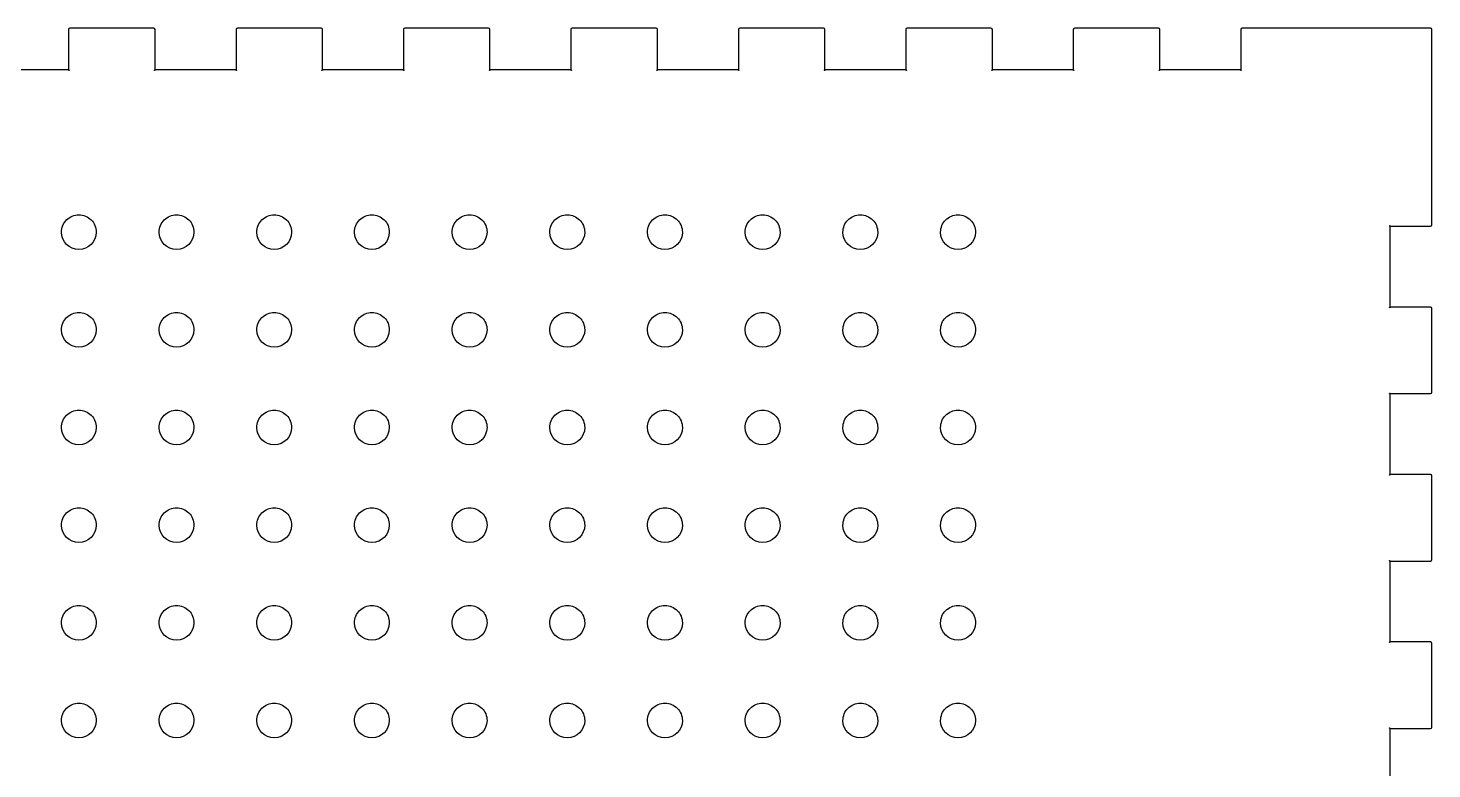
# Model space of a CAD drawing. Header units: millimetres. Extents: x 10 to 420, y 22 to 379.
# Drawn here: x 110.6 to 211.2, y 182.5 to 235.6 of the extents above; entities that cross this region are included whole.
import ezdxf

# ---------------------------------------------------------------- set-up
doc = ezdxf.new("R2010")
doc.units = ezdxf.units.MM
doc.layers.get('0').update_dxf_attribs({"linetype": 'CONTINUOUS'})
doc.layers.add('Izgaralar', color=7, linetype='CONTINUOUS')

msp = doc.modelspace()

# ---------------------------------------------------------------- linework, layer by layer
at = {"color": 1}
for points in [[(113.5, 235.5), (113.5, 232.6), (107.7, 232.6), (107.7, 235.5)], [(119.6, 235.6), (113.6, 235.6)], [(125.5, 235.5), (125.5, 232.6), (119.7, 232.6), (119.7, 235.5)], [(131.6, 235.6), (125.6, 235.6)], [(137.5, 235.5), (137.5, 232.6), (131.7, 232.6), (131.7, 235.5)], [(143.6, 235.6), (137.6, 235.6)], [(149.5, 235.5), (149.5, 232.6), (143.7, 232.6), (143.7, 235.5)], [(155.6, 235.6), (149.6, 235.6)], [(161.5, 235.5), (161.5, 232.6), (155.7, 232.6), (155.7, 235.5)], [(167.6, 235.6), (161.6, 235.6)], [(173.5, 235.5), (173.5, 232.6), (167.7, 232.6), (167.7, 235.5)], [(179.6, 235.6), (173.6, 235.6)], [(185.5, 235.5), (185.5, 232.6), (179.7, 232.6), (179.7, 235.5)], [(191.6, 235.6), (185.6, 235.6)], [(197.5, 235.5), (197.5, 232.6), (191.7, 232.6), (191.7, 235.5)], [(211.1, 235.6), (208.1, 235.6), (197.6, 235.6)], [(211.2, 221.5), (211.2, 232.5), (211.2, 235.5)], [(211.1, 215.6), (208.2, 215.6), (208.2, 221.4), (211.1, 221.4)], [(211.2, 209.5), (211.2, 215.5)], [(211.1, 203.6), (208.2, 203.6), (208.2, 209.4), (211.1, 209.4)], [(211.2, 197.5), (211.2, 203.5)], [(211.1, 191.6), (208.2, 191.6), (208.2, 197.4), (211.1, 197.4)], [(211.2, 185.5), (211.2, 191.5)], [(211.1, 179.6), (208.2, 179.6), (208.2, 185.4), (211.1, 185.4)]]:
    msp.add_lwpolyline(points, dxfattribs=at)
for points in [[(113.6, 235.6), (113.545, 235.6), (113.5, 235.555), (113.5, 235.5)], [(119.7, 235.5), (119.7, 235.555), (119.655, 235.6), (119.6, 235.6)], [(125.6, 235.6), (125.545, 235.6), (125.5, 235.555), (125.5, 235.5)], [(131.7, 235.5), (131.7, 235.555), (131.655, 235.6), (131.6, 235.6)], [(137.6, 235.6), (137.545, 235.6), (137.5, 235.555), (137.5, 235.5)], [(143.7, 235.5), (143.7, 235.555), (143.655, 235.6), (143.6, 235.6)], [(149.6, 235.6), (149.545, 235.6), (149.5, 235.555), (149.5, 235.5)], [(155.7, 235.5), (155.7, 235.555), (155.655, 235.6), (155.6, 235.6)], [(161.6, 235.6), (161.545, 235.6), (161.5, 235.555), (161.5, 235.5)], [(167.7, 235.5), (167.7, 235.555), (167.655, 235.6), (167.6, 235.6)], [(173.6, 235.6), (173.545, 235.6), (173.5, 235.555), (173.5, 235.5)], [(179.7, 235.5), (179.7, 235.555), (179.655, 235.6), (179.6, 235.6)], [(185.6, 235.6), (185.545, 235.6), (185.5, 235.555), (185.5, 235.5)], [(191.7, 235.5), (191.7, 235.555), (191.655, 235.6), (191.6, 235.6)], [(197.6, 235.6), (197.545, 235.6), (197.5, 235.555), (197.5, 235.5)], [(211.2, 235.5), (211.2, 235.555), (211.155, 235.6), (211.1, 235.6)], [(113.5, 232.6), (113.5, 232.5), (113.6, 232.6), (113.5, 232.6)], [(119.7, 232.6), (119.6, 232.6), (119.7, 232.5), (119.7, 232.6)], [(125.5, 232.6), (125.5, 232.5), (125.6, 232.6), (125.5, 232.6)], [(131.7, 232.6), (131.6, 232.6), (131.7, 232.5), (131.7, 232.6)], [(137.5, 232.6), (137.5, 232.5), (137.6, 232.6), (137.5, 232.6)], [(143.7, 232.6), (143.6, 232.6), (143.7, 232.5), (143.7, 232.6)], [(149.5, 232.6), (149.5, 232.5), (149.6, 232.6), (149.5, 232.6)], [(155.7, 232.6), (155.6, 232.6), (155.7, 232.5), (155.7, 232.6)], [(161.5, 232.6), (161.5, 232.5), (161.6, 232.6), (161.5, 232.6)], [(167.7, 232.6), (167.6, 232.6), (167.7, 232.5), (167.7, 232.6)], [(173.5, 232.6), (173.5, 232.5), (173.6, 232.6), (173.5, 232.6)], [(179.7, 232.6), (179.6, 232.6), (179.7, 232.5), (179.7, 232.6)], [(185.5, 232.6), (185.5, 232.5), (185.6, 232.6), (185.5, 232.6)], [(191.7, 232.6), (191.6, 232.6), (191.7, 232.5), (191.7, 232.6)], [(197.5, 232.6), (197.5, 232.5), (197.6, 232.6), (197.5, 232.6)], [(208.2, 221.4), (208.2, 221.5), (208.1, 221.4), (208.2, 221.4)], [(211.1, 221.4), (211.155, 221.4), (211.2, 221.445), (211.2, 221.5)], [(208.2, 215.6), (208.1, 215.6), (208.2, 215.5), (208.2, 215.6)], [(211.2, 215.5), (211.2, 215.555), (211.155, 215.6), (211.1, 215.6)], [(208.2, 209.4), (208.2, 209.5), (208.1, 209.4), (208.2, 209.4)], [(211.1, 209.4), (211.155, 209.4), (211.2, 209.445), (211.2, 209.5)], [(208.2, 203.6), (208.1, 203.6), (208.2, 203.5), (208.2, 203.6)], [(211.2, 203.5), (211.2, 203.555), (211.155, 203.6), (211.1, 203.6)], [(208.2, 197.4), (208.2, 197.5), (208.1, 197.4), (208.2, 197.4)], [(211.1, 197.4), (211.155, 197.4), (211.2, 197.445), (211.2, 197.5)], [(208.2, 191.6), (208.1, 191.6), (208.2, 191.5), (208.2, 191.6)], [(211.2, 191.5), (211.2, 191.555), (211.155, 191.6), (211.1, 191.6)], [(208.2, 185.4), (208.2, 185.5), (208.1, 185.4), (208.2, 185.4)], [(211.1, 185.4), (211.155, 185.4), (211.2, 185.445), (211.2, 185.5)]]:
    msp.add_open_spline(points, degree=3, dxfattribs=at)
at = {"layer": 'Izgaralar', "color": 7}
for points in [[(115.4877, 220.970627)], [(122.4877, 220.970627)], [(129.4877, 220.970627)], [(136.48771, 220.970627)], [(143.48771, 220.970627)], [(150.48771, 220.970627)], [(157.48771, 220.970627)], [(164.48771, 220.970627)], [(171.48771, 220.970627)], [(178.48771, 220.970627)], [(115.4877, 213.970627)], [(122.4877, 213.970627)], [(129.4877, 213.970627)], [(136.48771, 213.970627)], [(143.48771, 213.970627)], [(150.48771, 213.970627)], [(157.48771, 213.970627)], [(164.48771, 213.970627)], [(171.48771, 213.970627)], [(178.48771, 213.970627)], [(115.4877, 206.970627)], [(122.4877, 206.970627)], [(129.4877, 206.970627)], [(136.48771, 206.970627)], [(143.48771, 206.970627)], [(150.48771, 206.970627)], [(157.48771, 206.970627)], [(164.48771, 206.970627)], [(171.48771, 206.970627)], [(178.48771, 206.970627)], [(115.4877, 199.970627)], [(122.4877, 199.970627)], [(129.4877, 199.970627)], [(136.48771, 199.970627)], [(143.48771, 199.970627)], [(150.48771, 199.970627)], [(157.48771, 199.970627)], [(164.48771, 199.970627)], [(171.48771, 199.970627)], [(178.48771, 199.970627)], [(115.4877, 192.970627)], [(122.4877, 192.970627)], [(129.4877, 192.970627)], [(136.48771, 192.970627)], [(143.48771, 192.970627)], [(150.48771, 192.970627)], [(157.48771, 192.970627)], [(164.48771, 192.970627)], [(171.48771, 192.970627)], [(178.48771, 192.970627)], [(115.4877, 185.970627)], [(122.4877, 185.970627)], [(129.4877, 185.970627)], [(136.48771, 185.970627)], [(143.48771, 185.970627)], [(150.48771, 185.970627)], [(157.48771, 185.970627)], [(164.48771, 185.970627)], [(171.48771, 185.970627)], [(178.48771, 185.970627)]]:
    msp.add_lwpolyline(points, close=True, dxfattribs=at)
for points in [[(112.9919, 220.970627), (112.991898, 221.301592), (113.123372, 221.619002), (113.357399, 221.853031)], [(113.357399, 221.853031), (113.591426, 222.08706), (113.908835, 222.218536), (114.2398, 222.218537)], [(114.2398, 222.218537), (114.570765, 222.218536), (114.888174, 222.08706), (115.122201, 221.853031)], [(115.122201, 221.853031), (115.356228, 221.619002), (115.487702, 221.301592), (115.4877, 220.970627)], [(119.9919, 220.970627), (119.991898, 221.301592), (120.123372, 221.619002), (120.357399, 221.853031)], [(120.357399, 221.853031), (120.591426, 222.08706), (120.908835, 222.218536), (121.2398, 222.218537)], [(121.2398, 222.218537), (121.570765, 222.218536), (121.888174, 222.08706), (122.122201, 221.853031)], [(122.122201, 221.853031), (122.356228, 221.619002), (122.487702, 221.301592), (122.4877, 220.970627)], [(126.9919, 220.970627), (126.991898, 221.301592), (127.123372, 221.619002), (127.357399, 221.853031)], [(127.357399, 221.853031), (127.591426, 222.08706), (127.908835, 222.218536), (128.2398, 222.218537)], [(128.2398, 222.218537), (128.570765, 222.218536), (128.888174, 222.08706), (129.122201, 221.853031)], [(129.122201, 221.853031), (129.356228, 221.619002), (129.487702, 221.301592), (129.4877, 220.970627)], [(133.99191, 220.970627), (133.991908, 221.301592), (134.123382, 221.619002), (134.357409, 221.853031)], [(134.357409, 221.853031), (134.591436, 222.08706), (134.908845, 222.218536), (135.23981, 222.218537)], [(135.23981, 222.218537), (135.570775, 222.218536), (135.888184, 222.08706), (136.122211, 221.853031)], [(136.122211, 221.853031), (136.356238, 221.619002), (136.487712, 221.301592), (136.48771, 220.970627)], [(140.99191, 220.970627), (140.991908, 221.301592), (141.123382, 221.619002), (141.357409, 221.853031)], [(141.357409, 221.853031), (141.591436, 222.08706), (141.908845, 222.218536), (142.23981, 222.218537)], [(142.23981, 222.218537), (142.570775, 222.218536), (142.888184, 222.08706), (143.122211, 221.853031)], [(143.122211, 221.853031), (143.356238, 221.619002), (143.487712, 221.301592), (143.48771, 220.970627)], [(147.99191, 220.970627), (147.991908, 221.301592), (148.123382, 221.619002), (148.357409, 221.853031)], [(148.357409, 221.853031), (148.591436, 222.08706), (148.908845, 222.218536), (149.23981, 222.218537)], [(149.23981, 222.218537), (149.570775, 222.218536), (149.888184, 222.08706), (150.122211, 221.853031)], [(150.122211, 221.853031), (150.356238, 221.619002), (150.487712, 221.301592), (150.48771, 220.970627)], [(154.99191, 220.970627), (154.991908, 221.301592), (155.123382, 221.619002), (155.357409, 221.853031)], [(155.357409, 221.853031), (155.591436, 222.08706), (155.908845, 222.218536), (156.23981, 222.218537)], [(156.23981, 222.218537), (156.570775, 222.218536), (156.888184, 222.08706), (157.122211, 221.853031)], [(157.122211, 221.853031), (157.356238, 221.619002), (157.487712, 221.301592), (157.48771, 220.970627)], [(161.99191, 220.970627), (161.991908, 221.301592), (162.123382, 221.619002), (162.357409, 221.853031)], [(162.357409, 221.853031), (162.591436, 222.08706), (162.908845, 222.218536), (163.23981, 222.218537)], [(163.23981, 222.218537), (163.570775, 222.218536), (163.888184, 222.08706), (164.122211, 221.853031)], [(164.122211, 221.853031), (164.356238, 221.619002), (164.487712, 221.301592), (164.48771, 220.970627)], [(168.99191, 220.970627), (168.991908, 221.301592), (169.123382, 221.619002), (169.357409, 221.853031)], [(169.357409, 221.853031), (169.591436, 222.08706), (169.908845, 222.218536), (170.23981, 222.218537)], [(170.23981, 222.218537), (170.570775, 222.218536), (170.888184, 222.08706), (171.122211, 221.853031)], [(171.122211, 221.853031), (171.356238, 221.619002), (171.487712, 221.301592), (171.48771, 220.970627)], [(175.99191, 220.970627), (175.991908, 221.301592), (176.123382, 221.619002), (176.357409, 221.853031)], [(176.357409, 221.853031), (176.591436, 222.08706), (176.908845, 222.218536), (177.23981, 222.218537)], [(177.23981, 222.218537), (177.570775, 222.218536), (177.888184, 222.08706), (178.122211, 221.853031)], [(178.122211, 221.853031), (178.356238, 221.619002), (178.487712, 221.301592), (178.48771, 220.970627)], [(114.2398, 219.722727), (113.550605, 219.722729), (112.991902, 220.281432), (112.9919, 220.970627)], [(115.4877, 220.970627), (115.487698, 220.281432), (114.928995, 219.722729), (114.2398, 219.722727)], [(121.2398, 219.722727), (120.550605, 219.722729), (119.991902, 220.281432), (119.9919, 220.970627)], [(122.4877, 220.970627), (122.487698, 220.281432), (121.928995, 219.722729), (121.2398, 219.722727)], [(128.2398, 219.722727), (127.550605, 219.722729), (126.991902, 220.281432), (126.9919, 220.970627)], [(129.4877, 220.970627), (129.487698, 220.281432), (128.928995, 219.722729), (128.2398, 219.722727)], [(135.23981, 219.722727), (134.550615, 219.722729), (133.991912, 220.281432), (133.99191, 220.970627)], [(136.48771, 220.970627), (136.487708, 220.281432), (135.929005, 219.722729), (135.23981, 219.722727)], [(142.23981, 219.722727), (141.550615, 219.722729), (140.991912, 220.281432), (140.99191, 220.970627)], [(143.48771, 220.970627), (143.487708, 220.281432), (142.929005, 219.722729), (142.23981, 219.722727)], [(149.23981, 219.722727), (148.550615, 219.722729), (147.991912, 220.281432), (147.99191, 220.970627)], [(150.48771, 220.970627), (150.487708, 220.281432), (149.929005, 219.722729), (149.23981, 219.722727)], [(156.23981, 219.722727), (155.550615, 219.722729), (154.991912, 220.281432), (154.99191, 220.970627)], [(157.48771, 220.970627), (157.487708, 220.281432), (156.929005, 219.722729), (156.23981, 219.722727)], [(163.23981, 219.722727), (162.550615, 219.722729), (161.991912, 220.281432), (161.99191, 220.970627)], [(164.48771, 220.970627), (164.487708, 220.281432), (163.929005, 219.722729), (163.23981, 219.722727)], [(170.23981, 219.722727), (169.550615, 219.722729), (168.991912, 220.281432), (168.99191, 220.970627)], [(171.48771, 220.970627), (171.487708, 220.281432), (170.929005, 219.722729), (170.23981, 219.722727)], [(177.23981, 219.722727), (176.550615, 219.722729), (175.991912, 220.281432), (175.99191, 220.970627)], [(178.48771, 220.970627), (178.487708, 220.281432), (177.929005, 219.722729), (177.23981, 219.722727)], [(112.9919, 213.970627), (112.991898, 214.301592), (113.123372, 214.619002), (113.357399, 214.853031)], [(113.357399, 214.853031), (113.591426, 215.08706), (113.908835, 215.218536), (114.2398, 215.218537)], [(114.2398, 215.218537), (114.570765, 215.218536), (114.888174, 215.08706), (115.122201, 214.853031)], [(115.122201, 214.853031), (115.356228, 214.619002), (115.487702, 214.301592), (115.4877, 213.970627)], [(119.9919, 213.970627), (119.991898, 214.301592), (120.123372, 214.619002), (120.357399, 214.853031)], [(120.357399, 214.853031), (120.591426, 215.08706), (120.908835, 215.218536), (121.2398, 215.218537)], [(121.2398, 215.218537), (121.570765, 215.218536), (121.888174, 215.08706), (122.122201, 214.853031)], [(122.122201, 214.853031), (122.356228, 214.619002), (122.487702, 214.301592), (122.4877, 213.970627)], [(126.9919, 213.970627), (126.991898, 214.301592), (127.123372, 214.619002), (127.357399, 214.853031)], [(127.357399, 214.853031), (127.591426, 215.08706), (127.908835, 215.218536), (128.2398, 215.218537)], [(128.2398, 215.218537), (128.570765, 215.218536), (128.888174, 215.08706), (129.122201, 214.853031)], [(129.122201, 214.853031), (129.356228, 214.619002), (129.487702, 214.301592), (129.4877, 213.970627)], [(133.99191, 213.970627), (133.991908, 214.301592), (134.123382, 214.619002), (134.357409, 214.853031)], [(134.357409, 214.853031), (134.591436, 215.08706), (134.908845, 215.218536), (135.23981, 215.218537)], [(135.23981, 215.218537), (135.570775, 215.218536), (135.888184, 215.08706), (136.122211, 214.853031)], [(136.122211, 214.853031), (136.356238, 214.619002), (136.487712, 214.301592), (136.48771, 213.970627)], [(140.99191, 213.970627), (140.991908, 214.301592), (141.123382, 214.619002), (141.357409, 214.853031)], [(141.357409, 214.853031), (141.591436, 215.08706), (141.908845, 215.218536), (142.23981, 215.218537)], [(142.23981, 215.218537), (142.570775, 215.218536), (142.888184, 215.08706), (143.122211, 214.853031)], [(143.122211, 214.853031), (143.356238, 214.619002), (143.487712, 214.301592), (143.48771, 213.970627)], [(147.99191, 213.970627), (147.991908, 214.301592), (148.123382, 214.619002), (148.357409, 214.853031)], [(148.357409, 214.853031), (148.591436, 215.08706), (148.908845, 215.218536), (149.23981, 215.218537)], [(149.23981, 215.218537), (149.570775, 215.218536), (149.888184, 215.08706), (150.122211, 214.853031)], [(150.122211, 214.853031), (150.356238, 214.619002), (150.487712, 214.301592), (150.48771, 213.970627)], [(154.99191, 213.970627), (154.991908, 214.301592), (155.123382, 214.619002), (155.357409, 214.853031)], [(155.357409, 214.853031), (155.591436, 215.08706), (155.908845, 215.218536), (156.23981, 215.218537)], [(156.23981, 215.218537), (156.570775, 215.218536), (156.888184, 215.08706), (157.122211, 214.853031)], [(157.122211, 214.853031), (157.356238, 214.619002), (157.487712, 214.301592), (157.48771, 213.970627)], [(161.99191, 213.970627), (161.991908, 214.301592), (162.123382, 214.619002), (162.357409, 214.853031)], [(162.357409, 214.853031), (162.591436, 215.08706), (162.908845, 215.218536), (163.23981, 215.218537)], [(163.23981, 215.218537), (163.570775, 215.218536), (163.888184, 215.08706), (164.122211, 214.853031)], [(164.122211, 214.853031), (164.356238, 214.619002), (164.487712, 214.301592), (164.48771, 213.970627)], [(168.99191, 213.970627), (168.991908, 214.301592), (169.123382, 214.619002), (169.357409, 214.853031)], [(169.357409, 214.853031), (169.591436, 215.08706), (169.908845, 215.218536), (170.23981, 215.218537)], [(170.23981, 215.218537), (170.570775, 215.218536), (170.888184, 215.08706), (171.122211, 214.853031)], [(171.122211, 214.853031), (171.356238, 214.619002), (171.487712, 214.301592), (171.48771, 213.970627)], [(175.99191, 213.970627), (175.991908, 214.301592), (176.123382, 214.619002), (176.357409, 214.853031)], [(176.357409, 214.853031), (176.591436, 215.08706), (176.908845, 215.218536), (177.23981, 215.218537)], [(177.23981, 215.218537), (177.570775, 215.218536), (177.888184, 215.08706), (178.122211, 214.853031)], [(178.122211, 214.853031), (178.356238, 214.619002), (178.487712, 214.301592), (178.48771, 213.970627)], [(114.2398, 212.722727), (113.550605, 212.722729), (112.991902, 213.281432), (112.9919, 213.970627)], [(115.4877, 213.970627), (115.487698, 213.281432), (114.928995, 212.722729), (114.2398, 212.722727)], [(121.2398, 212.722727), (120.550605, 212.722729), (119.991902, 213.281432), (119.9919, 213.970627)], [(122.4877, 213.970627), (122.487698, 213.281432), (121.928995, 212.722729), (121.2398, 212.722727)], [(128.2398, 212.722727), (127.550605, 212.722729), (126.991902, 213.281432), (126.9919, 213.970627)], [(129.4877, 213.970627), (129.487698, 213.281432), (128.928995, 212.722729), (128.2398, 212.722727)], [(135.23981, 212.722727), (134.550615, 212.722729), (133.991912, 213.281432), (133.99191, 213.970627)], [(136.48771, 213.970627), (136.487708, 213.281432), (135.929005, 212.722729), (135.23981, 212.722727)], [(142.23981, 212.722727), (141.550615, 212.722729), (140.991912, 213.281432), (140.99191, 213.970627)], [(143.48771, 213.970627), (143.487708, 213.281432), (142.929005, 212.722729), (142.23981, 212.722727)], [(149.23981, 212.722727), (148.550615, 212.722729), (147.991912, 213.281432), (147.99191, 213.970627)], [(150.48771, 213.970627), (150.487708, 213.281432), (149.929005, 212.722729), (149.23981, 212.722727)], [(156.23981, 212.722727), (155.550615, 212.722729), (154.991912, 213.281432), (154.99191, 213.970627)], [(157.48771, 213.970627), (157.487708, 213.281432), (156.929005, 212.722729), (156.23981, 212.722727)], [(163.23981, 212.722727), (162.550615, 212.722729), (161.991912, 213.281432), (161.99191, 213.970627)], [(164.48771, 213.970627), (164.487708, 213.281432), (163.929005, 212.722729), (163.23981, 212.722727)], [(170.23981, 212.722727), (169.550615, 212.722729), (168.991912, 213.281432), (168.99191, 213.970627)], [(171.48771, 213.970627), (171.487708, 213.281432), (170.929005, 212.722729), (170.23981, 212.722727)], [(177.23981, 212.722727), (176.550615, 212.722729), (175.991912, 213.281432), (175.99191, 213.970627)], [(178.48771, 213.970627), (178.487708, 213.281432), (177.929005, 212.722729), (177.23981, 212.722727)], [(112.9919, 206.970627), (112.991898, 207.301592), (113.123372, 207.619002), (113.357399, 207.853031)], [(113.357399, 207.853031), (113.591426, 208.08706), (113.908835, 208.218536), (114.2398, 208.218537)], [(114.2398, 208.218537), (114.570765, 208.218536), (114.888174, 208.08706), (115.122201, 207.853031)], [(115.122201, 207.853031), (115.356228, 207.619002), (115.487702, 207.301592), (115.4877, 206.970627)], [(119.9919, 206.970627), (119.991898, 207.301592), (120.123372, 207.619002), (120.357399, 207.853031)], [(120.357399, 207.853031), (120.591426, 208.08706), (120.908835, 208.218536), (121.2398, 208.218537)], [(121.2398, 208.218537), (121.570765, 208.218536), (121.888174, 208.08706), (122.122201, 207.853031)], [(122.122201, 207.853031), (122.356228, 207.619002), (122.487702, 207.301592), (122.4877, 206.970627)], [(126.9919, 206.970627), (126.991898, 207.301592), (127.123372, 207.619002), (127.357399, 207.853031)], [(127.357399, 207.853031), (127.591426, 208.08706), (127.908835, 208.218536), (128.2398, 208.218537)], [(128.2398, 208.218537), (128.570765, 208.218536), (128.888174, 208.08706), (129.122201, 207.853031)], [(129.122201, 207.853031), (129.356228, 207.619002), (129.487702, 207.301592), (129.4877, 206.970627)], [(133.99191, 206.970627), (133.991908, 207.301592), (134.123382, 207.619002), (134.357409, 207.853031)], [(134.357409, 207.853031), (134.591436, 208.08706), (134.908845, 208.218536), (135.23981, 208.218537)], [(135.23981, 208.218537), (135.570775, 208.218536), (135.888184, 208.08706), (136.122211, 207.853031)], [(136.122211, 207.853031), (136.356238, 207.619002), (136.487712, 207.301592), (136.48771, 206.970627)], [(140.99191, 206.970627), (140.991908, 207.301592), (141.123382, 207.619002), (141.357409, 207.853031)], [(141.357409, 207.853031), (141.591436, 208.08706), (141.908845, 208.218536), (142.23981, 208.218537)], [(142.23981, 208.218537), (142.570775, 208.218536), (142.888184, 208.08706), (143.122211, 207.853031)], [(143.122211, 207.853031), (143.356238, 207.619002), (143.487712, 207.301592), (143.48771, 206.970627)], [(147.99191, 206.970627), (147.991908, 207.301592), (148.123382, 207.619002), (148.357409, 207.853031)], [(148.357409, 207.853031), (148.591436, 208.08706), (148.908845, 208.218536), (149.23981, 208.218537)], [(149.23981, 208.218537), (149.570775, 208.218536), (149.888184, 208.08706), (150.122211, 207.853031)], [(150.122211, 207.853031), (150.356238, 207.619002), (150.487712, 207.301592), (150.48771, 206.970627)], [(154.99191, 206.970627), (154.991908, 207.301592), (155.123382, 207.619002), (155.357409, 207.853031)], [(155.357409, 207.853031), (155.591436, 208.08706), (155.908845, 208.218536), (156.23981, 208.218537)], [(156.23981, 208.218537), (156.570775, 208.218536), (156.888184, 208.08706), (157.122211, 207.853031)], [(157.122211, 207.853031), (157.356238, 207.619002), (157.487712, 207.301592), (157.48771, 206.970627)], [(161.99191, 206.970627), (161.991908, 207.301592), (162.123382, 207.619002), (162.357409, 207.853031)], [(162.357409, 207.853031), (162.591436, 208.08706), (162.908845, 208.218536), (163.23981, 208.218537)], [(163.23981, 208.218537), (163.570775, 208.218536), (163.888184, 208.08706), (164.122211, 207.853031)], [(164.122211, 207.853031), (164.356238, 207.619002), (164.487712, 207.301592), (164.48771, 206.970627)], [(168.99191, 206.970627), (168.991908, 207.301592), (169.123382, 207.619002), (169.357409, 207.853031)], [(169.357409, 207.853031), (169.591436, 208.08706), (169.908845, 208.218536), (170.23981, 208.218537)], [(170.23981, 208.218537), (170.570775, 208.218536), (170.888184, 208.08706), (171.122211, 207.853031)], [(171.122211, 207.853031), (171.356238, 207.619002), (171.487712, 207.301592), (171.48771, 206.970627)], [(175.99191, 206.970627), (175.991908, 207.301592), (176.123382, 207.619002), (176.357409, 207.853031)], [(176.357409, 207.853031), (176.591436, 208.08706), (176.908845, 208.218536), (177.23981, 208.218537)], [(177.23981, 208.218537), (177.570775, 208.218536), (177.888184, 208.08706), (178.122211, 207.853031)], [(178.122211, 207.853031), (178.356238, 207.619002), (178.487712, 207.301592), (178.48771, 206.970627)], [(114.2398, 205.722727), (113.550605, 205.722729), (112.991902, 206.281432), (112.9919, 206.970627)], [(115.4877, 206.970627), (115.487698, 206.281432), (114.928995, 205.722729), (114.2398, 205.722727)], [(121.2398, 205.722727), (120.550605, 205.722729), (119.991902, 206.281432), (119.9919, 206.970627)], [(122.4877, 206.970627), (122.487698, 206.281432), (121.928995, 205.722729), (121.2398, 205.722727)], [(128.2398, 205.722727), (127.550605, 205.722729), (126.991902, 206.281432), (126.9919, 206.970627)], [(129.4877, 206.970627), (129.487698, 206.281432), (128.928995, 205.722729), (128.2398, 205.722727)], [(135.23981, 205.722727), (134.550615, 205.722729), (133.991912, 206.281432), (133.99191, 206.970627)], [(136.48771, 206.970627), (136.487708, 206.281432), (135.929005, 205.722729), (135.23981, 205.722727)], [(142.23981, 205.722727), (141.550615, 205.722729), (140.991912, 206.281432), (140.99191, 206.970627)], [(143.48771, 206.970627), (143.487708, 206.281432), (142.929005, 205.722729), (142.23981, 205.722727)], [(149.23981, 205.722727), (148.550615, 205.722729), (147.991912, 206.281432), (147.99191, 206.970627)], [(150.48771, 206.970627), (150.487708, 206.281432), (149.929005, 205.722729), (149.23981, 205.722727)], [(156.23981, 205.722727), (155.550615, 205.722729), (154.991912, 206.281432), (154.99191, 206.970627)], [(157.48771, 206.970627), (157.487708, 206.281432), (156.929005, 205.722729), (156.23981, 205.722727)], [(163.23981, 205.722727), (162.550615, 205.722729), (161.991912, 206.281432), (161.99191, 206.970627)], [(164.48771, 206.970627), (164.487708, 206.281432), (163.929005, 205.722729), (163.23981, 205.722727)], [(170.23981, 205.722727), (169.550615, 205.722729), (168.991912, 206.281432), (168.99191, 206.970627)], [(171.48771, 206.970627), (171.487708, 206.281432), (170.929005, 205.722729), (170.23981, 205.722727)], [(177.23981, 205.722727), (176.550615, 205.722729), (175.991912, 206.281432), (175.99191, 206.970627)], [(178.48771, 206.970627), (178.487708, 206.281432), (177.929005, 205.722729), (177.23981, 205.722727)], [(113.357399, 200.853031), (113.591426, 201.08706), (113.908835, 201.218536), (114.2398, 201.218537)], [(114.2398, 201.218537), (114.570765, 201.218536), (114.888174, 201.08706), (115.122201, 200.853031)], [(120.357399, 200.853031), (120.591426, 201.08706), (120.908835, 201.218536), (121.2398, 201.218537)], [(121.2398, 201.218537), (121.570765, 201.218536), (121.888174, 201.08706), (122.122201, 200.853031)], [(127.357399, 200.853031), (127.591426, 201.08706), (127.908835, 201.218536), (128.2398, 201.218537)], [(128.2398, 201.218537), (128.570765, 201.218536), (128.888174, 201.08706), (129.122201, 200.853031)], [(134.357409, 200.853031), (134.591436, 201.08706), (134.908845, 201.218536), (135.23981, 201.218537)], [(135.23981, 201.218537), (135.570775, 201.218536), (135.888184, 201.08706), (136.122211, 200.853031)], [(141.357409, 200.853031), (141.591436, 201.08706), (141.908845, 201.218536), (142.23981, 201.218537)], [(142.23981, 201.218537), (142.570775, 201.218536), (142.888184, 201.08706), (143.122211, 200.853031)], [(148.357409, 200.853031), (148.591436, 201.08706), (148.908845, 201.218536), (149.23981, 201.218537)], [(149.23981, 201.218537), (149.570775, 201.218536), (149.888184, 201.08706), (150.122211, 200.853031)], [(155.357409, 200.853031), (155.591436, 201.08706), (155.908845, 201.218536), (156.23981, 201.218537)], [(156.23981, 201.218537), (156.570775, 201.218536), (156.888184, 201.08706), (157.122211, 200.853031)], [(162.357409, 200.853031), (162.591436, 201.08706), (162.908845, 201.218536), (163.23981, 201.218537)], [(163.23981, 201.218537), (163.570775, 201.218536), (163.888184, 201.08706), (164.122211, 200.853031)], [(169.357409, 200.853031), (169.591436, 201.08706), (169.908845, 201.218536), (170.23981, 201.218537)], [(170.23981, 201.218537), (170.570775, 201.218536), (170.888184, 201.08706), (171.122211, 200.853031)], [(176.357409, 200.853031), (176.591436, 201.08706), (176.908845, 201.218536), (177.23981, 201.218537)], [(177.23981, 201.218537), (177.570775, 201.218536), (177.888184, 201.08706), (178.122211, 200.853031)], [(112.9919, 199.970627), (112.991898, 200.301592), (113.123372, 200.619002), (113.357399, 200.853031)], [(115.122201, 200.853031), (115.356228, 200.619002), (115.487702, 200.301592), (115.4877, 199.970627)], [(119.9919, 199.970627), (119.991898, 200.301592), (120.123372, 200.619002), (120.357399, 200.853031)], [(122.122201, 200.853031), (122.356228, 200.619002), (122.487702, 200.301592), (122.4877, 199.970627)], [(126.9919, 199.970627), (126.991898, 200.301592), (127.123372, 200.619002), (127.357399, 200.853031)], [(129.122201, 200.853031), (129.356228, 200.619002), (129.487702, 200.301592), (129.4877, 199.970627)], [(133.99191, 199.970627), (133.991908, 200.301592), (134.123382, 200.619002), (134.357409, 200.853031)], [(136.122211, 200.853031), (136.356238, 200.619002), (136.487712, 200.301592), (136.48771, 199.970627)], [(140.99191, 199.970627), (140.991908, 200.301592), (141.123382, 200.619002), (141.357409, 200.853031)], [(143.122211, 200.853031), (143.356238, 200.619002), (143.487712, 200.301592), (143.48771, 199.970627)], [(147.99191, 199.970627), (147.991908, 200.301592), (148.123382, 200.619002), (148.357409, 200.853031)], [(150.122211, 200.853031), (150.356238, 200.619002), (150.487712, 200.301592), (150.48771, 199.970627)], [(154.99191, 199.970627), (154.991908, 200.301592), (155.123382, 200.619002), (155.357409, 200.853031)], [(157.122211, 200.853031), (157.356238, 200.619002), (157.487712, 200.301592), (157.48771, 199.970627)], [(161.99191, 199.970627), (161.991908, 200.301592), (162.123382, 200.619002), (162.357409, 200.853031)], [(164.122211, 200.853031), (164.356238, 200.619002), (164.487712, 200.301592), (164.48771, 199.970627)], [(168.99191, 199.970627), (168.991908, 200.301592), (169.123382, 200.619002), (169.357409, 200.853031)], [(171.122211, 200.853031), (171.356238, 200.619002), (171.487712, 200.301592), (171.48771, 199.970627)], [(175.99191, 199.970627), (175.991908, 200.301592), (176.123382, 200.619002), (176.357409, 200.853031)], [(178.122211, 200.853031), (178.356238, 200.619002), (178.487712, 200.301592), (178.48771, 199.970627)], [(114.2398, 198.722727), (113.550605, 198.722729), (112.991902, 199.281432), (112.9919, 199.970627)], [(115.4877, 199.970627), (115.487698, 199.281432), (114.928995, 198.722729), (114.2398, 198.722727)], [(121.2398, 198.722727), (120.550605, 198.722729), (119.991902, 199.281432), (119.9919, 199.970627)], [(122.4877, 199.970627), (122.487698, 199.281432), (121.928995, 198.722729), (121.2398, 198.722727)], [(128.2398, 198.722727), (127.550605, 198.722729), (126.991902, 199.281432), (126.9919, 199.970627)], [(129.4877, 199.970627), (129.487698, 199.281432), (128.928995, 198.722729), (128.2398, 198.722727)], [(135.23981, 198.722727), (134.550615, 198.722729), (133.991912, 199.281432), (133.99191, 199.970627)], [(136.48771, 199.970627), (136.487708, 199.281432), (135.929005, 198.722729), (135.23981, 198.722727)], [(142.23981, 198.722727), (141.550615, 198.722729), (140.991912, 199.281432), (140.99191, 199.970627)], [(143.48771, 199.970627), (143.487708, 199.281432), (142.929005, 198.722729), (142.23981, 198.722727)], [(149.23981, 198.722727), (148.550615, 198.722729), (147.991912, 199.281432), (147.99191, 199.970627)], [(150.48771, 199.970627), (150.487708, 199.281432), (149.929005, 198.722729), (149.23981, 198.722727)], [(156.23981, 198.722727), (155.550615, 198.722729), (154.991912, 199.281432), (154.99191, 199.970627)], [(157.48771, 199.970627), (157.487708, 199.281432), (156.929005, 198.722729), (156.23981, 198.722727)], [(163.23981, 198.722727), (162.550615, 198.722729), (161.991912, 199.281432), (161.99191, 199.970627)], [(164.48771, 199.970627), (164.487708, 199.281432), (163.929005, 198.722729), (163.23981, 198.722727)], [(170.23981, 198.722727), (169.550615, 198.722729), (168.991912, 199.281432), (168.99191, 199.970627)], [(171.48771, 199.970627), (171.487708, 199.281432), (170.929005, 198.722729), (170.23981, 198.722727)], [(177.23981, 198.722727), (176.550615, 198.722729), (175.991912, 199.281432), (175.99191, 199.970627)], [(178.48771, 199.970627), (178.487708, 199.281432), (177.929005, 198.722729), (177.23981, 198.722727)], [(113.357399, 193.853031), (113.591426, 194.08706), (113.908835, 194.218536), (114.2398, 194.218537)], [(114.2398, 194.218537), (114.570765, 194.218536), (114.888174, 194.08706), (115.122201, 193.853031)], [(120.357399, 193.853031), (120.591426, 194.08706), (120.908835, 194.218536), (121.2398, 194.218537)], [(121.2398, 194.218537), (121.570765, 194.218536), (121.888174, 194.08706), (122.122201, 193.853031)], [(127.357399, 193.853031), (127.591426, 194.08706), (127.908835, 194.218536), (128.2398, 194.218537)], [(128.2398, 194.218537), (128.570765, 194.218536), (128.888174, 194.08706), (129.122201, 193.853031)], [(134.357409, 193.853031), (134.591436, 194.08706), (134.908845, 194.218536), (135.23981, 194.218537)], [(135.23981, 194.218537), (135.570775, 194.218536), (135.888184, 194.08706), (136.122211, 193.853031)], [(141.357409, 193.853031), (141.591436, 194.08706), (141.908845, 194.218536), (142.23981, 194.218537)], [(142.23981, 194.218537), (142.570775, 194.218536), (142.888184, 194.08706), (143.122211, 193.853031)], [(148.357409, 193.853031), (148.591436, 194.08706), (148.908845, 194.218536), (149.23981, 194.218537)], [(149.23981, 194.218537), (149.570775, 194.218536), (149.888184, 194.08706), (150.122211, 193.853031)], [(155.357409, 193.853031), (155.591436, 194.08706), (155.908845, 194.218536), (156.23981, 194.218537)], [(156.23981, 194.218537), (156.570775, 194.218536), (156.888184, 194.08706), (157.122211, 193.853031)], [(162.357409, 193.853031), (162.591436, 194.08706), (162.908845, 194.218536), (163.23981, 194.218537)], [(163.23981, 194.218537), (163.570775, 194.218536), (163.888184, 194.08706), (164.122211, 193.853031)], [(169.357409, 193.853031), (169.591436, 194.08706), (169.908845, 194.218536), (170.23981, 194.218537)], [(170.23981, 194.218537), (170.570775, 194.218536), (170.888184, 194.08706), (171.122211, 193.853031)], [(176.357409, 193.853031), (176.591436, 194.08706), (176.908845, 194.218536), (177.23981, 194.218537)], [(177.23981, 194.218537), (177.570775, 194.218536), (177.888184, 194.08706), (178.122211, 193.853031)], [(112.9919, 192.970627), (112.991898, 193.301592), (113.123372, 193.619002), (113.357399, 193.853031)], [(115.122201, 193.853031), (115.356228, 193.619002), (115.487702, 193.301592), (115.4877, 192.970627)], [(119.9919, 192.970627), (119.991898, 193.301592), (120.123372, 193.619002), (120.357399, 193.853031)], [(122.122201, 193.853031), (122.356228, 193.619002), (122.487702, 193.301592), (122.4877, 192.970627)], [(126.9919, 192.970627), (126.991898, 193.301592), (127.123372, 193.619002), (127.357399, 193.853031)], [(129.122201, 193.853031), (129.356228, 193.619002), (129.487702, 193.301592), (129.4877, 192.970627)], [(133.99191, 192.970627), (133.991908, 193.301592), (134.123382, 193.619002), (134.357409, 193.853031)], [(136.122211, 193.853031), (136.356238, 193.619002), (136.487712, 193.301592), (136.48771, 192.970627)], [(140.99191, 192.970627), (140.991908, 193.301592), (141.123382, 193.619002), (141.357409, 193.853031)], [(143.122211, 193.853031), (143.356238, 193.619002), (143.487712, 193.301592), (143.48771, 192.970627)], [(147.99191, 192.970627), (147.991908, 193.301592), (148.123382, 193.619002), (148.357409, 193.853031)], [(150.122211, 193.853031), (150.356238, 193.619002), (150.487712, 193.301592), (150.48771, 192.970627)], [(154.99191, 192.970627), (154.991908, 193.301592), (155.123382, 193.619002), (155.357409, 193.853031)], [(157.122211, 193.853031), (157.356238, 193.619002), (157.487712, 193.301592), (157.48771, 192.970627)], [(161.99191, 192.970627), (161.991908, 193.301592), (162.123382, 193.619002), (162.357409, 193.853031)], [(164.122211, 193.853031), (164.356238, 193.619002), (164.487712, 193.301592), (164.48771, 192.970627)], [(168.99191, 192.970627), (168.991908, 193.301592), (169.123382, 193.619002), (169.357409, 193.853031)], [(171.122211, 193.853031), (171.356238, 193.619002), (171.487712, 193.301592), (171.48771, 192.970627)], [(175.99191, 192.970627), (175.991908, 193.301592), (176.123382, 193.619002), (176.357409, 193.853031)], [(178.122211, 193.853031), (178.356238, 193.619002), (178.487712, 193.301592), (178.48771, 192.970627)], [(114.2398, 191.722727), (113.550605, 191.722729), (112.991902, 192.281432), (112.9919, 192.970627)], [(115.4877, 192.970627), (115.487698, 192.281432), (114.928995, 191.722729), (114.2398, 191.722727)], [(121.2398, 191.722727), (120.550605, 191.722729), (119.991902, 192.281432), (119.9919, 192.970627)], [(122.4877, 192.970627), (122.487698, 192.281432), (121.928995, 191.722729), (121.2398, 191.722727)], [(128.2398, 191.722727), (127.550605, 191.722729), (126.991902, 192.281432), (126.9919, 192.970627)], [(129.4877, 192.970627), (129.487698, 192.281432), (128.928995, 191.722729), (128.2398, 191.722727)], [(135.23981, 191.722727), (134.550615, 191.722729), (133.991912, 192.281432), (133.99191, 192.970627)], [(136.48771, 192.970627), (136.487708, 192.281432), (135.929005, 191.722729), (135.23981, 191.722727)], [(142.23981, 191.722727), (141.550615, 191.722729), (140.991912, 192.281432), (140.99191, 192.970627)], [(143.48771, 192.970627), (143.487708, 192.281432), (142.929005, 191.722729), (142.23981, 191.722727)], [(149.23981, 191.722727), (148.550615, 191.722729), (147.991912, 192.281432), (147.99191, 192.970627)], [(150.48771, 192.970627), (150.487708, 192.281432), (149.929005, 191.722729), (149.23981, 191.722727)], [(156.23981, 191.722727), (155.550615, 191.722729), (154.991912, 192.281432), (154.99191, 192.970627)], [(157.48771, 192.970627), (157.487708, 192.281432), (156.929005, 191.722729), (156.23981, 191.722727)], [(163.23981, 191.722727), (162.550615, 191.722729), (161.991912, 192.281432), (161.99191, 192.970627)], [(164.48771, 192.970627), (164.487708, 192.281432), (163.929005, 191.722729), (163.23981, 191.722727)], [(170.23981, 191.722727), (169.550615, 191.722729), (168.991912, 192.281432), (168.99191, 192.970627)], [(171.48771, 192.970627), (171.487708, 192.281432), (170.929005, 191.722729), (170.23981, 191.722727)], [(177.23981, 191.722727), (176.550615, 191.722729), (175.991912, 192.281432), (175.99191, 192.970627)], [(178.48771, 192.970627), (178.487708, 192.281432), (177.929005, 191.722729), (177.23981, 191.722727)], [(113.357399, 186.853031), (113.591426, 187.08706), (113.908835, 187.218536), (114.2398, 187.218537)], [(114.2398, 187.218537), (114.570765, 187.218536), (114.888174, 187.08706), (115.122201, 186.853031)], [(120.357399, 186.853031), (120.591426, 187.08706), (120.908835, 187.218536), (121.2398, 187.218537)], [(121.2398, 187.218537), (121.570765, 187.218536), (121.888174, 187.08706), (122.122201, 186.853031)], [(127.357399, 186.853031), (127.591426, 187.08706), (127.908835, 187.218536), (128.2398, 187.218537)], [(128.2398, 187.218537), (128.570765, 187.218536), (128.888174, 187.08706), (129.122201, 186.853031)], [(134.357409, 186.853031), (134.591436, 187.08706), (134.908845, 187.218536), (135.23981, 187.218537)], [(135.23981, 187.218537), (135.570775, 187.218536), (135.888184, 187.08706), (136.122211, 186.853031)], [(141.357409, 186.853031), (141.591436, 187.08706), (141.908845, 187.218536), (142.23981, 187.218537)], [(142.23981, 187.218537), (142.570775, 187.218536), (142.888184, 187.08706), (143.122211, 186.853031)], [(148.357409, 186.853031), (148.591436, 187.08706), (148.908845, 187.218536), (149.23981, 187.218537)], [(149.23981, 187.218537), (149.570775, 187.218536), (149.888184, 187.08706), (150.122211, 186.853031)], [(155.357409, 186.853031), (155.591436, 187.08706), (155.908845, 187.218536), (156.23981, 187.218537)], [(156.23981, 187.218537), (156.570775, 187.218536), (156.888184, 187.08706), (157.122211, 186.853031)], [(162.357409, 186.853031), (162.591436, 187.08706), (162.908845, 187.218536), (163.23981, 187.218537)], [(163.23981, 187.218537), (163.570775, 187.218536), (163.888184, 187.08706), (164.122211, 186.853031)], [(169.357409, 186.853031), (169.591436, 187.08706), (169.908845, 187.218536), (170.23981, 187.218537)], [(170.23981, 187.218537), (170.570775, 187.218536), (170.888184, 187.08706), (171.122211, 186.853031)], [(176.357409, 186.853031), (176.591436, 187.08706), (176.908845, 187.218536), (177.23981, 187.218537)], [(177.23981, 187.218537), (177.570775, 187.218536), (177.888184, 187.08706), (178.122211, 186.853031)], [(112.9919, 185.970627), (112.991898, 186.301592), (113.123372, 186.619002), (113.357399, 186.853031)], [(115.122201, 186.853031), (115.356228, 186.619002), (115.487702, 186.301592), (115.4877, 185.970627)], [(119.9919, 185.970627), (119.991898, 186.301592), (120.123372, 186.619002), (120.357399, 186.853031)], [(122.122201, 186.853031), (122.356228, 186.619002), (122.487702, 186.301592), (122.4877, 185.970627)], [(126.9919, 185.970627), (126.991898, 186.301592), (127.123372, 186.619002), (127.357399, 186.853031)], [(129.122201, 186.853031), (129.356228, 186.619002), (129.487702, 186.301592), (129.4877, 185.970627)], [(133.99191, 185.970627), (133.991908, 186.301592), (134.123382, 186.619002), (134.357409, 186.853031)], [(136.122211, 186.853031), (136.356238, 186.619002), (136.487712, 186.301592), (136.48771, 185.970627)], [(140.99191, 185.970627), (140.991908, 186.301592), (141.123382, 186.619002), (141.357409, 186.853031)], [(143.122211, 186.853031), (143.356238, 186.619002), (143.487712, 186.301592), (143.48771, 185.970627)], [(147.99191, 185.970627), (147.991908, 186.301592), (148.123382, 186.619002), (148.357409, 186.853031)], [(150.122211, 186.853031), (150.356238, 186.619002), (150.487712, 186.301592), (150.48771, 185.970627)], [(154.99191, 185.970627), (154.991908, 186.301592), (155.123382, 186.619002), (155.357409, 186.853031)], [(157.122211, 186.853031), (157.356238, 186.619002), (157.487712, 186.301592), (157.48771, 185.970627)], [(161.99191, 185.970627), (161.991908, 186.301592), (162.123382, 186.619002), (162.357409, 186.853031)], [(164.122211, 186.853031), (164.356238, 186.619002), (164.487712, 186.301592), (164.48771, 185.970627)], [(168.99191, 185.970627), (168.991908, 186.301592), (169.123382, 186.619002), (169.357409, 186.853031)], [(171.122211, 186.853031), (171.356238, 186.619002), (171.487712, 186.301592), (171.48771, 185.970627)], [(175.99191, 185.970627), (175.991908, 186.301592), (176.123382, 186.619002), (176.357409, 186.853031)], [(178.122211, 186.853031), (178.356238, 186.619002), (178.487712, 186.301592), (178.48771, 185.970627)], [(114.2398, 184.722727), (113.550605, 184.722729), (112.991902, 185.281432), (112.9919, 185.970627)], [(115.4877, 185.970627), (115.487698, 185.281432), (114.928995, 184.722729), (114.2398, 184.722727)], [(121.2398, 184.722727), (120.550605, 184.722729), (119.991902, 185.281432), (119.9919, 185.970627)], [(122.4877, 185.970627), (122.487698, 185.281432), (121.928995, 184.722729), (121.2398, 184.722727)], [(128.2398, 184.722727), (127.550605, 184.722729), (126.991902, 185.281432), (126.9919, 185.970627)], [(129.4877, 185.970627), (129.487698, 185.281432), (128.928995, 184.722729), (128.2398, 184.722727)], [(135.23981, 184.722727), (134.550615, 184.722729), (133.991912, 185.281432), (133.99191, 185.970627)], [(136.48771, 185.970627), (136.487708, 185.281432), (135.929005, 184.722729), (135.23981, 184.722727)], [(142.23981, 184.722727), (141.550615, 184.722729), (140.991912, 185.281432), (140.99191, 185.970627)], [(143.48771, 185.970627), (143.487708, 185.281432), (142.929005, 184.722729), (142.23981, 184.722727)], [(149.23981, 184.722727), (148.550615, 184.722729), (147.991912, 185.281432), (147.99191, 185.970627)], [(150.48771, 185.970627), (150.487708, 185.281432), (149.929005, 184.722729), (149.23981, 184.722727)], [(156.23981, 184.722727), (155.550615, 184.722729), (154.991912, 185.281432), (154.99191, 185.970627)], [(157.48771, 185.970627), (157.487708, 185.281432), (156.929005, 184.722729), (156.23981, 184.722727)], [(163.23981, 184.722727), (162.550615, 184.722729), (161.991912, 185.281432), (161.99191, 185.970627)], [(164.48771, 185.970627), (164.487708, 185.281432), (163.929005, 184.722729), (163.23981, 184.722727)], [(170.23981, 184.722727), (169.550615, 184.722729), (168.991912, 185.281432), (168.99191, 185.970627)], [(171.48771, 185.970627), (171.487708, 185.281432), (170.929005, 184.722729), (170.23981, 184.722727)], [(177.23981, 184.722727), (176.550615, 184.722729), (175.991912, 185.281432), (175.99191, 185.970627)], [(178.48771, 185.970627), (178.487708, 185.281432), (177.929005, 184.722729), (177.23981, 184.722727)]]:
    msp.add_open_spline(points, degree=3, dxfattribs=at)

doc.saveas('drawing.dxf')
